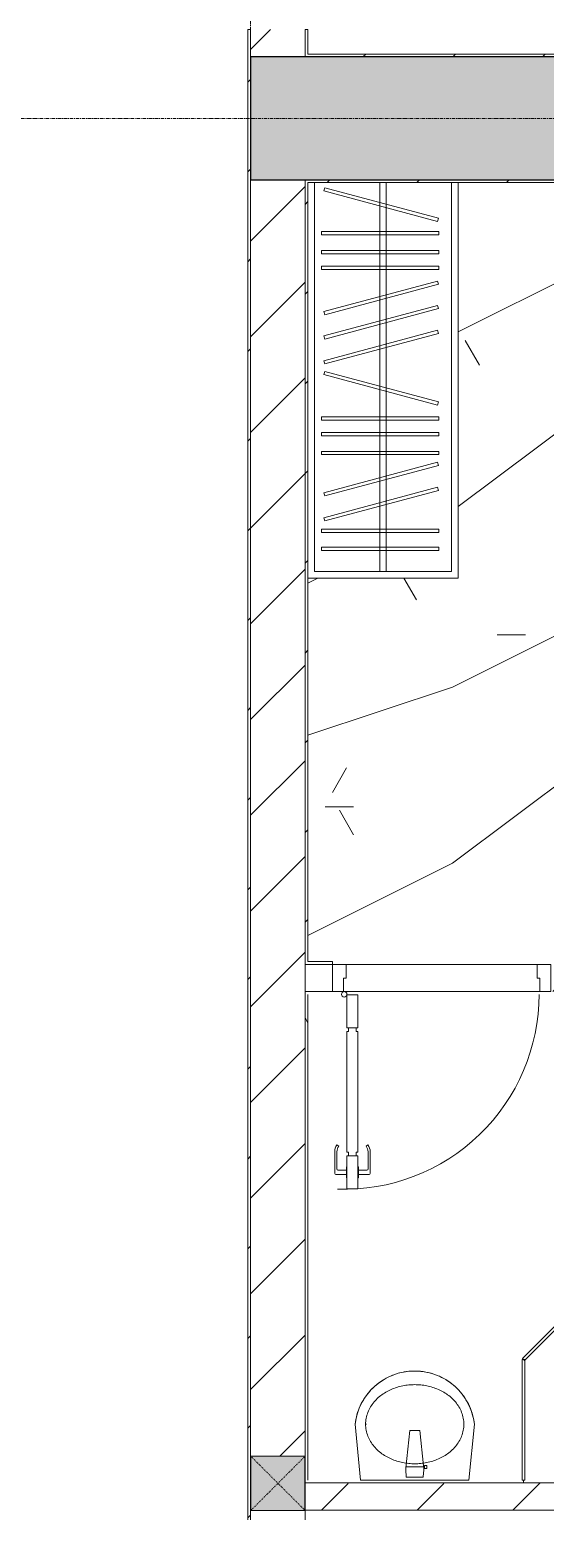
# Model space of a CAD drawing. Header units: millimetres. Extents: x 5121 to 246734, y -48180 to 129206.
# Drawn here: x 43643 to 45533, y 56633 to 62062 of the extents above; entities that cross this region are included whole.
import ezdxf

# ---------------------------------------------------------------- set-up
doc = ezdxf.new("R2010")
doc.units = ezdxf.units.MM
doc.linetypes.add('Dash', pattern=[6, 3, -3])
doc.linetypes.add('Grid Line', pattern=[22.225, 12.7, -3.175, 3.175, -3.175])
for name, color, linetype, lineweight in [('0-1', 7, 'Continuous', 5), ('A-DETL-GENF-1', 50, 'Continuous', 9), ('A-DOOR-1', 253, 'Continuous', 9), ('A-DOOR-2', 50, 'Continuous', 9), ('A-FLOR-1', 50, 'Continuous', 9), ('A-FLOR-PATT-1', 9, 'Continuous', 9), ('A-GLAZ-CURT-1', 253, 'Continuous', 9), ('A-GLAZ-CURT-2', 50, 'Continuous', 9), ('A-WALL', 113, 'Continuous', 9), ('A-WALL-1', 250, 'Continuous', 18), ('A-WALL-2', 50, 'Continuous', 9), ('A-WALL-PATT-1', 9, 'Continuous', 9), ('A-WALL-PATT-2', 50, 'Continuous', 9), ('A-WALL-PATT-3', 111, 'Continuous', 9), ('I-FURN-1', 253, 'Continuous', 9), ('P-SANR-FIXT-1', 253, 'Continuous', 9), ('P-SANR-FIXT-2', 221, 'Continuous', 9), ('S-COLS', 52, 'Continuous', 9), ('S-COLS-1', 7, 'Continuous', 5), ('S-COLS-2', 10, 'Continuous', 25), ('S-COLS-5', 52, 'Continuous', 25), ('S-COLS-6', 52, 'Dash', 9), ('S-COLS-HDLN', 52, 'Dash', 9), ('S-GRID-1', 1, 'Grid Line', 9)]:
    doc.layers.add(name, color=color, linetype=linetype, lineweight=lineweight)
pattern_1 = [(45, (0, 0), (-175.3625, 175.3625), [])]
pattern_2 = [(45, (0, 0), (-164.4023, 164.4023), [])]

# ---------------------------------------------------------------- blocks, each defined once
blk = doc.blocks.new('NCV_TKTC_KET CAU_rvt-1-TKCS_MB TỔNG THỂ TẦNG 1')
at = {"layer": 'S-COLS-1'}
blk.add_hatch(color=256, dxfattribs=at).paths.add_polyline_path([(45752.6, 61511.9), (45752.6, 61961.9), (44452.6, 61961.9), (44452.6, 61511.9), (45212.6, 61511.9)])
at = {"layer": 'S-COLS-2'}
for p, q in [((44452.6, 61961.9), (44452.6, 61511.9)), ((45752.6, 61961.9), (44452.6, 61961.9)), ((44452.6, 61511.9), (45752.6, 61511.9))]:
    blk.add_line(p, q, dxfattribs=at)
blk = doc.blocks.new('DOOR_CW_01 CANH MO-PANEL KINH - DIG_02-800x2200-CỬA NHÔM KÍNH-401063-TKCS_MB TỔNG THỂ TẦNG 1')
at = {"layer": 'A-DETL-GENF-1'}
for p, q in [((-347, -182), (-347, -62)), ((-347, -62), (-307, -62)), ((-307, -62), (-307, -182)), ((-307, -182), (-347, -182)), ((-347, -196), (-341, -196)), ((-347, -638), (-347, -196)), ((-341, -196), (-341, -182)), ((-341, -182), (-313, -182)), ((-313, -182), (-313, -196)), ((-307, -196), (-313, -196)), ((-307, -196), (-307, -638)), ((-392, -637), (-392, -716.5)), ((-384, -699.5), (-384, -637)), ((-383.9, -611.2), (-377.3, -615.8)), ((-347, -638), (-341, -638)), ((-341, -652), (-341, -638)), ((-307, -638), (-313, -638)), ((-313, -638), (-313, -652)), ((-270.1, -611.2), (-276.7, -615.8)), ((-270, -699.5), (-270, -637)), ((-262, -637), (-262, -716.5)), ((-349, -703.5), (-380, -703.5)), ((-349, -692.2), (-349, -731.8)), ((-347, -692.2), (-349, -692.2)), ((-307, -652), (-347, -652)), ((-347, -652), (-347, -772)), ((-347, -692.2), (-347, -731.8)), ((-313, -652), (-341, -652)), ((-307, -772), (-307, -652)), ((-307, -692.2), (-307, -731.8)), ((-307, -692.2), (-305, -692.2)), ((-305, -692.2), (-305, -731.8)), ((-305, -703.5), (-274, -703.5)), ((-349, -720.5), (-388, -720.5)), ((-349, -731.8), (-347, -731.8)), ((-305, -731.8), (-307, -731.8)), ((-305, -720.5), (-266, -720.5)), ((-347, -772), (-307, -772))]:
    blk.add_line(p, q, dxfattribs=at)
blk.add_circle((-357, -60), 10, dxfattribs=at)
for centre, radius, start, end in [((-357, -60), 714, 268, 0), ((-347, -637), 45, 145, 180), ((-347, -637), 37, 145, 180), ((-307, -637), 37, 0, 35), ((-307, -637), 45, 360, 35), ((-380, -699.5), 4, 180, 270), ((-274, -699.5), 4, 270, 0), ((-388, -716.5), 4, 180, 270), ((-266, -716.5), 4, 270, 0)]:
    blk.add_arc(centre, radius, start, end, dxfattribs=at)
at = {"layer": 'A-DOOR-2'}
for p, q in [((-400, -50), (-400, 50)), ((-400, 50), (-350, 50)), ((-350, 50), (-350, 0)), ((350, 0), (350, 50)), ((350, 50), (400, 50)), ((400, 50), (400, -50)), ((-360, -50), (-400, -50)), ((-360, 0), (-360, -50)), ((-350, 0), (-360, 0)), ((-357, -50), (-332, -50)), ((360, 0), (350, 0)), ((360, -50), (360, 0)), ((400, -50), (360, -50))]:
    blk.add_line(p, q, dxfattribs=at)
blk = doc.blocks.new('TU QUAN AO-SUITE ROOM_3 - TU QUAN AO-SUITE ROOM_3-V26-TKCS_MB TỔNG THỂ TẦNG 1')
at = {"layer": 'I-FURN-1'}
for p, q in [((-550, 1500), (0, 1500)), ((-550, 50), (-550, 1500)), ((0, 1500), (-550, 1500)), ((-550, 1500), (-550, 50)), ((-24, 1476), (-526, 1476)), ((-526, 1476), (-526, 600)), ((-526, 1476), (-526, 50)), ((-287, 576), (-287, 1476)), ((-263, 576), (-263, 1476)), ((-24, 50), (-24, 1476)), ((-480.1, 1386.9), (-480.1, 1398.9)), ((-480.1, 1398.9), (-50.1, 1398.9)), ((-480.1, 1386.9), (-480.1, 1398.9)), ((-50.1, 1386.9), (-480.1, 1386.9)), ((-50.1, 1398.9), (-50.1, 1386.9)), ((-480.1, 1320.5), (-480.1, 1332.5)), ((-480.1, 1332.5), (-50.1, 1332.5)), ((-480.1, 1320.5), (-480.1, 1332.5)), ((-50.1, 1320.5), (-480.1, 1320.5)), ((-50.1, 1332.5), (-50.1, 1320.5)), ((-478.3, 1178.1), (-61.3, 1289.9)), ((-58.2, 1278.3), (-475.2, 1166.5)), ((-61.3, 1289.9), (-58.2, 1278.3)), ((-478.3, 1086.9), (-61.3, 1198.6)), ((-61.3, 1198.6), (-58.2, 1187.1)), ((-475.2, 1166.5), (-478.3, 1178.1)), ((-58.2, 1187.1), (-475.2, 1075.3)), ((-475.2, 1075.3), (-478.3, 1086.9)), ((-480.1, 1035.3), (-480.1, 1047.3)), ((-480.1, 1047.3), (-50.1, 1047.3)), ((-480.1, 1035.3), (-480.1, 1047.3)), ((-50.1, 1035.3), (-480.1, 1035.3)), ((-50.1, 1047.3), (-50.1, 1035.3)), ((-480.1, 965.8), (-480.1, 977.8)), ((-480.1, 977.8), (-50.1, 977.8)), ((-480.1, 965.8), (-480.1, 977.8)), ((-50.1, 977.8), (-50.1, 965.8)), ((-50.1, 965.8), (-480.1, 965.8)), ((-480.1, 908.6), (-480.1, 920.6)), ((-480.1, 920.6), (-50.1, 920.6)), ((-480.1, 908.6), (-480.1, 920.6)), ((-50.1, 908.6), (-480.1, 908.6)), ((-50.1, 920.6), (-50.1, 908.6)), ((-475.2, 865.5), (-478.3, 853.9)), ((-478.3, 853.9), (-61.3, 742.1)), ((-58.2, 753.7), (-475.2, 865.5)), ((-478.3, 603.1), (-61.3, 714.9)), ((-61.3, 742.1), (-58.2, 753.7)), ((-61.3, 714.9), (-58.2, 703.3)), ((-58.2, 703.3), (-475.2, 591.5)), ((-526, 50), (-526, 600)), ((-478.3, 511.9), (-61.3, 623.6)), ((-475.2, 591.5), (-478.3, 603.1)), ((-58.2, 612.1), (-475.2, 500.3)), ((-61.3, 623.6), (-58.2, 612.1)), ((-550, 50), (-550, 576)), ((-287, 50), (-287, 576)), ((-263, 50), (-263, 576)), ((-478.3, 423.1), (-61.3, 534.9)), ((-475.2, 500.3), (-478.3, 511.9)), ((-58.2, 523.3), (-475.2, 411.5)), ((-61.3, 534.9), (-58.2, 523.3)), ((-475.2, 411.5), (-478.3, 423.1)), ((-480.1, 368.4), (-480.1, 356.4)), ((-50.1, 368.4), (-480.1, 368.4)), ((-480.1, 356.4), (-50.1, 356.4)), ((-50.1, 356.4), (-50.1, 368.4)), ((-480.1, 311.2), (-480.1, 299.2)), ((-50.1, 311.2), (-480.1, 311.2)), ((-480.1, 299.2), (-50.1, 299.2)), ((-50.1, 299.2), (-50.1, 311.2)), ((-480.1, 241.7), (-480.1, 229.7)), ((-50.1, 241.7), (-480.1, 241.7)), ((-480.1, 229.7), (-50.1, 229.7)), ((-50.1, 229.7), (-50.1, 241.7)), ((-475.2, 192.7), (-478.3, 181.1)), ((-478.3, 181.1), (-61.3, 69.4)), ((-58.2, 80.9), (-475.2, 192.7)), ((-61.3, 69.4), (-58.2, 80.9))]:
    blk.add_line(p, q, dxfattribs=at)
blk = doc.blocks.new('bonruatreo - Chậu rửa-401074-TKCS_MB TỔNG THỂ TẦNG 1')
at = {"layer": 'P-SANR-FIXT-1'}
for p, q in [((198.4, 0), (-198.4, 0)), ((165, 0), (-165, 0)), ((218.6, -205), (198.4, 0)), ((-198.4, 0), (-218.6, -205)), ((176.4, -205), (180.6, -205))]:
    blk.add_line(p, q, dxfattribs=at)
at = {"layer": 'P-SANR-FIXT-1', "flags": 128}
blk.add_lwpolyline([(218.6, -205), (217.4, -213.7), (215.9, -222.4), (214, -231), (211.8, -239.5), (209.3, -247.9), (206.4, -256.2), (203.2, -264.4), (199.6, -272.5), (195.8, -280.4), (191.6, -288.1), (187.1, -295.7), (182.3, -303.1), (177.3, -310.3), (171.9, -317.3), (166.3, -324.1), (160.4, -330.6), (154.2, -336.9), (147.8, -342.9), (141.2, -348.7), (134.3, -354.2), (127.3, -359.4), (120, -364.4), (112.5, -369), (104.9, -373.4), (97.1, -377.4), (89.1, -381.2), (81, -384.6), (72.7, -387.6), (64.4, -390.4), (55.9, -392.8), (47.3, -394.8), (38.7, -396.6), (30, -397.9), (21.3, -399), (12.5, -399.6), (3.7, -400), (-5.1, -399.9), (-13.9, -399.6), (-22.6, -398.8), (-31.4, -397.8), (-40.1, -396.3), (-48.7, -394.5), (-57.2, -392.4), (-65.7, -390), (-74, -387.2), (-82.2, -384.1), (-90.3, -380.6), (-98.3, -376.8), (-106.1, -372.7), (-113.7, -368.3), (-121.1, -363.6), (-128.4, -358.7), (-135.4, -353.4), (-142.2, -347.8), (-148.8, -342), (-155.2, -335.9), (-161.3, -329.6), (-167.2, -323), (-172.8, -316.2), (-178.1, -309.2), (-183.1, -302), (-187.8, -294.6), (-192.2, -287), (-196.4, -279.2), (-200.2, -271.3), (-203.7, -263.2), (-206.8, -255), (-209.7, -246.6), (-212.2, -238.2), (-214.3, -229.7), (-216.1, -221.1), (-217.6, -212.4), (-218.6, -205)], dxfattribs=at)
at = {"layer": 'P-SANR-FIXT-1'}
blk.add_arc((0, -180), 220, 186.525, 353.475, dxfattribs=at)
for points in [[(-180, -205), (-180, -197.6), (-178.6, -182.7), (-172.4, -161.2), (-162.5, -141.1), (-149.4, -123), (-133.8, -107), (-116.1, -93.4), (-96.9, -82.1), (-76.5, -73.2), (-55.2, -66.5), (-33.3, -62.1), (-11.2, -59.9), (11.1, -59.9), (33.3, -62.1), (55.2, -66.5), (76.5, -73.2), (96.9, -82.1), (116.1, -93.4), (133.8, -107.1), (149.5, -123), (162.5, -141.2), (172.4, -161.2), (178.6, -182.7), (180, -197.6), (180, -205)], [(180, -205), (180, -212.4), (178.6, -227.3), (172.4, -248.8), (162.5, -268.8), (149.5, -287), (133.8, -302.9), (116.1, -316.6), (96.9, -327.9), (76.5, -336.8), (55.2, -343.5), (33.3, -347.9), (11.1, -350.1), (-11.2, -350.1), (-33.3, -347.9), (-55.2, -343.5), (-76.5, -336.8), (-96.9, -327.9), (-116.1, -316.6), (-133.8, -303), (-149.4, -287), (-162.5, -268.9), (-172.4, -248.8), (-178.6, -227.3), (-180, -212.4), (-180, -205)]]:
    blk.add_open_spline(points, degree=3, dxfattribs=at)
at = {"layer": 'P-SANR-FIXT-2'}
for p, q in [((-44.7, -42.8), (-35.6, -42.8)), ((-44.7, -54.2), (-44.7, -42.8)), ((-35.6, -54.2), (-44.7, -54.2)), ((-35.6, -42.8), (-35.6, -44.2)), ((-35.6, -44.2), (-33.1, -44.2)), ((-35.6, -44.2), (-35.6, -52.9)), ((-35.6, -52.9), (-35.6, -54.2)), ((-32.2, -52.9), (-35.6, -52.9)), ((-32.2, -52.9), (-33.1, -44.2)), ((-33, -37.3), (-31.4, -12.2)), ((32.7, -48.5), (-32.7, -48.5)), ((-18.5, -182.5), (-32.2, -52.9)), ((-30.2, -11), (30.2, -11)), ((33, -45.4), (18.5, -182.5)), ((31.4, -12.2), (33, -37.3)), ((18.5, -182.5), (-18.5, -182.5))]:
    blk.add_line(p, q, dxfattribs=at)
for centre, radius, start, end in [((5.5, -41.4), 38.7, 173.966, 184.1457), ((-30.1, -12.3), 1.3, 91.2278, 176.4003), ((30.1, -12.3), 1.3, 3.5997, 88.7722), ((-5.5, -41.4), 38.7, 353.966, 6.034)]:
    blk.add_arc(centre, radius, start, end, dxfattribs=at)
blk = doc.blocks.new('System Panel - Glazed-920925-TKCS_MB TỔNG THỂ TẦNG 1')
at = {"layer": 'A-GLAZ-CURT-2'}
for p, q in [((221.3, 5), (-221.3, 5)), ((-221.3, 5), (-221.3, -5)), ((221.3, -5), (221.3, 5)), ((-221.3, -5), (221.3, -5))]:
    blk.add_line(p, q, dxfattribs=at)
blk = doc.blocks.new('System Panel - Glazed-580250-TKCS_MB TỔNG THỂ TẦNG 1')
at = {"layer": 'A-GLAZ-CURT-2'}
for p, q in [((350.6, 5), (-350.6, 5)), ((-350.6, 5), (-350.6, -5)), ((350.6, -5), (350.6, 5)), ((-350.6, -5), (350.6, -5))]:
    blk.add_line(p, q, dxfattribs=at)
blk = doc.blocks.new('NCV_TKTC_TANG 1_rvt-1-TKCS_MB TỔNG THỂ TẦNG 1')
at = {"layer": 'A-FLOR-PATT-1'}
h = blk.add_hatch(dxfattribs=at)
h.set_pattern_fill('FP_5', color=256, style=0, pattern_type=2)
h.set_pattern_definition([(0, (0, 0), (2519.68, 629.92), [103.937, -1785.823, 103.937, -1785.823, -10078.72]), (0, (0, 0), (2519.68, 629.92), [-3779.52, 103.937, -3675.583, 103.937, -1785.823, -4409.44]), (0, (0, 0), (2519.68, 629.92), [-9448.8, 103.937, -1155.903, 103.937, -3045.663]), (120, (944.9, 314.96), (-1805.3667, 1867.147), [103.937, -1785.823, 103.937, -11864.543]), (120, (944.9, 314.96), (-1805.3667, 1867.147), [-1993.697, -1785.823, 103.937, -3675.583, -6299.2]), (120, (944.9, 314.96), (-1805.3667, 1867.147), [-7559.04, 103.937, -1785.823, 103.937, -4305.503]), (120, (944.9, 314.96), (-1805.3667, 1867.147), [-9552.737, -1155.903, 103.937, -3045.663]), (240, (1259.84, 1574.8), (-714.3133, -2497.067), [103.937, -1785.823, 103.937, -11864.543]), (240, (1259.84, 1574.8), (-714.3133, -2497.067), [-1993.697, -1785.823, 103.937, -3675.583, -6299.2]), (240, (1259.84, 1574.8), (-714.3133, -2497.067), [-7559.04, 103.937, -1785.823, 103.937, -4305.503]), (240, (1259.84, 1574.8), (-714.3133, -2497.067), [-9552.737, -1155.903, 103.937, -3045.663])])
h.paths.add_polyline_path([(44752.6, 58636.9), (45552.6, 58636.9), (45552.6, 58646.9), (49052.6, 58646.9), (49052.6, 61626.9), (48312.4, 61626.9), (48312.4, 61176.6), (47862.4, 61176.6), (47860.7, 59675.3), (47854.6, 59649.6), (47847.5, 59632.5), (47829.8, 59609.5), (47806.8, 59591.8), (47780, 59580.7), (47751.3, 59576.9), (46323.8, 59576.9), (46295.1, 59580.7), (46268.3, 59591.8), (46245.3, 59609.5), (46227.6, 59632.5), (46216.5, 59659.3), (46212.7, 59688), (46212.7, 61176.6), (45762.7, 61176.6), (45762.6, 61501.9), (45212.6, 61501.9), (45212.6, 60051.9), (44662.6, 60051.9), (44662.6, 58646.9), (44752.6, 58646.9)])
h = blk.add_hatch(dxfattribs=at)
h.set_pattern_fill('FP_4', color=256, style=0, pattern_type=2)
h.set_pattern_definition([(216.87, (516.46, 1291.15), (3873.4454, 2582.3069), [645.575, -5810.175]), (206.565, (1291.15, 903.8), (-1291.1515, -1291.1492), [1443.55, -1443.55]), (198.435, (1291.15, 258.23), (-2582.2983, -1291.1527), [816.596, -3266.38])])
h.paths.add_polyline_path([(44752.6, 58636.9), (45552.6, 58636.9), (45552.6, 58646.9), (49052.6, 58646.9), (49052.6, 61626.9), (48312.4, 61626.9), (48312.4, 61176.6), (47862.4, 61176.6), (47860.7, 59675.3), (47854.6, 59649.6), (47847.5, 59632.5), (47829.8, 59609.5), (47806.8, 59591.8), (47780, 59580.7), (47751.3, 59576.9), (46323.8, 59576.9), (46295.1, 59580.7), (46268.3, 59591.8), (46245.3, 59609.5), (46227.6, 59632.5), (46216.5, 59659.3), (46212.7, 59688), (46212.7, 61176.6), (45762.7, 61176.6), (45762.6, 61501.9), (45212.6, 61501.9), (45212.6, 60051.9), (44662.6, 60051.9), (44662.6, 58646.9), (44752.6, 58646.9)])
at = {"layer": 'A-WALL-PATT-1'}
h = blk.add_hatch(dxfattribs=at)
h.set_pattern_fill('FP_2', color=256, style=0, pattern_type=2)
h.set_pattern_definition(pattern_1)
h.paths.add_polyline_path([(44717.7, 58536.9), (44752.6, 58536.9), (44752.6, 58636.9), (44652.6, 58634.9), (44652.6, 58536.9)])
h.paths.add_polyline_path([(46652.6, 58536.9), (46652.6, 58636.9), (45552.6, 58634.9), (45552.6, 58536.9), (45950, 58536.9)])
h = blk.add_hatch(dxfattribs=at)
h.set_pattern_fill('FP_11', color=256, style=0, pattern_type=2)
h.set_pattern_definition([(0, (0, 0), (1259.84, 314.96), [103.937, -840.943, 103.937, -840.943, -5039.36]), (0, (0, 0), (1259.84, 314.96), [-1889.76, 103.937, -1785.823, 103.937, -840.943, -2204.72]), (0, (0, 0), (1259.84, 314.96), [-4724.4, 103.937, -525.983, 103.937, -1470.863]), (120, (472.44, 157.48), (-902.6834, 933.5734), [103.937, -840.943, 103.937, -5880.303]), (120, (472.44, 157.48), (-902.6834, 933.5734), [-1048.817, -840.943, 103.937, -1785.823, -3149.6]), (120, (472.44, 157.48), (-902.6834, 933.5734), [-3779.52, 103.937, -840.943, 103.937, -2100.783]), (120, (472.44, 157.48), (-902.6834, 933.5734), [-4828.337, -525.983, 103.937, -1470.863]), (240, (629.92, 787.4), (-357.1566, -1248.5334), [103.937, -840.943, 103.937, -5880.303]), (240, (629.92, 787.4), (-357.1566, -1248.5334), [-1048.817, -840.943, 103.937, -1785.823, -3149.6]), (240, (629.92, 787.4), (-357.1566, -1248.5334), [-3779.52, 103.937, -840.943, 103.937, -2100.783]), (240, (629.92, 787.4), (-357.1566, -1248.5334), [-4828.337, -525.983, 103.937, -1470.863])])
h.paths.add_polyline_path([(44657.9, 56736.9), (44662.6, 56739.3), (44662.6, 58526.9), (44652.6, 58526.9), (44652.6, 56736.9)])
h = blk.add_hatch(dxfattribs=at)
h.set_pattern_fill('FP_2', color=256, style=0, pattern_type=2)
h.set_pattern_definition(pattern_1)
h.paths.add_polyline_path([(48852.6, 56636.9), (49052.6, 56636.9), (49052.6, 56736.9), (46752.6, 56736.9), (46752.6, 56636.9), (48335.8, 56636.9)])
h.paths.add_polyline_path([(46652.6, 56636.9), (46652.6, 56736.9), (44652.6, 56734.3), (44652.6, 56636.9), (46483.7, 56636.9)])
at = {"layer": 'A-WALL-PATT-2'}
h = blk.add_hatch(dxfattribs=at)
h.set_pattern_fill('FP_10', color=256, style=0, pattern_type=2)
h.set_pattern_definition(pattern_2)
h.paths.add_polyline_path([(44662.6, 61961.9), (44662.6, 62061.9), (44652.6, 62061.9), (44652.6, 61961.9)])
h.paths.add_polyline_path([(44662.6, 63151.9), (44662.6, 64836.9), (44652.6, 64834.3), (44652.6, 63151.9)])
h = blk.add_hatch(dxfattribs=at)
h.set_pattern_fill('FP_10', color=256, style=0, pattern_type=2)
h.set_pattern_definition(pattern_2)
h.paths.add_polyline_path([(44662.6, 61961.9), (45762.6, 61961.9), (45762.6, 61971.9), (44662.6, 61971.9)])
h = blk.add_hatch(dxfattribs=at)
h.set_pattern_fill('FP_10', color=256, style=0, pattern_type=2)
h.set_pattern_definition(pattern_2)
h.paths.add_polyline_path([(44662.6, 58646.9), (44662.6, 61511.9), (44652.6, 61511.9), (44652.6, 58646.9), (44656.4, 58646.9)])
h = blk.add_hatch(dxfattribs=at)
h.set_pattern_fill('FP_10', color=256, style=0, pattern_type=2)
h.set_pattern_definition(pattern_2)
h.paths.add_polyline_path([(45748.7, 61501.9), (45752.6, 61501.9), (45752.6, 61511.9), (44662.6, 61511.9), (44662.6, 61501.9), (45488.6, 61501.9)])
h = blk.add_hatch(dxfattribs=at)
h.set_pattern_fill('FP_10', color=256, style=0, pattern_type=2)
h.set_pattern_definition(pattern_2)
h.paths.add_polyline_path([(46652.6, 58636.9), (49052.6, 58636.9), (49052.6, 58646.9), (45552.6, 58646.9), (45552.6, 58636.9), (45866.4, 58636.9)])
h.paths.add_polyline_path([(44652.6, 58636.9), (44752.6, 58636.9), (44752.6, 58646.9), (44652.6, 58646.9)])
h = blk.add_hatch(dxfattribs=at)
h.set_pattern_fill('FP_10', color=256, style=0, pattern_type=2)
h.set_pattern_definition(pattern_2)
h.paths.add_polyline_path([(44662.6, 53711.9), (44662.6, 53861.9), (44652.6, 53861.9), (44652.6, 53711.9)])
h.paths.add_polyline_path([(44652.6, 54951.9), (44662.6, 54951.9), (44662.6, 56636.9), (44652.6, 56634.3), (44652.6, 55756.8)])
at = {"layer": 'A-FLOR-1'}
for p, q in [((44802.6, 58636.9), (45502.6, 58636.9)), ((45502.6, 58636.9), (44802.6, 58636.9)), ((44792.6, 58536.9), (45512.6, 58536.9)), ((45452.6, 56736.9), (45452.6, 56746.9))]:
    blk.add_line(p, q, dxfattribs=at)
at = {"layer": 'A-WALL-1'}
for p, q in [((44662.6, 62061.9), (44652.6, 62061.9)), ((44652.6, 62061.9), (44652.6, 61961.9)), ((44662.6, 61971.9), (44662.6, 62061.9)), ((44652.6, 61961.9), (44662.6, 61961.9)), ((45762.6, 61971.9), (44662.6, 61971.9)), ((44662.6, 61961.9), (45752.6, 61961.9)), ((44662.6, 61511.9), (44652.6, 61511.9)), ((44652.6, 61511.9), (44652.6, 58646.9)), ((45752.6, 61511.9), (44662.6, 61511.9)), ((44662.6, 58646.9), (44662.6, 61501.9)), ((44662.6, 61501.9), (45752.6, 61501.9)), ((44652.6, 58646.9), (44652.6, 58636.9)), ((44652.6, 58636.9), (44652.6, 58536.9)), ((44752.6, 58646.9), (44662.6, 58646.9)), ((44752.6, 58636.9), (44752.6, 58646.9)), ((44652.6, 58526.9), (44652.6, 56736.9)), ((44662.6, 56746.9), (44662.6, 58526.9)), ((46652.6, 56736.9), (44652.6, 56736.9)), ((44652.6, 56736.9), (44652.6, 56636.9)), ((44652.6, 56736.9), (44662.6, 56736.9)), ((44652.6, 56636.9), (46652.6, 56636.9)), ((44662.6, 56636.9), (44652.6, 56636.9)), ((44652.6, 56636.9), (44652.6, 54951.9))]:
    blk.add_line(p, q, dxfattribs=at)
at = {"layer": 'A-WALL-2'}
for p, q in [((44752.6, 58636.9), (44652.6, 58636.9)), ((44652.6, 58636.9), (44752.6, 58636.9)), ((44802.6, 58636.9), (45502.6, 58636.9)), ((44652.6, 58536.9), (44752.6, 58536.9))]:
    blk.add_line(p, q, dxfattribs=at)
at = {"layer": 'A-DOOR-1'}
blk.add_blockref('DOOR_CW_01 CANH MO-PANEL KINH - DIG_02-800x2200-CỬA NHÔM KÍNH-401063-TKCS_MB TỔNG THỂ TẦNG 1', (45152.6, 58586.9), dxfattribs=at)
at = {"layer": 'A-GLAZ-CURT-1'}
for name, p, rotation in [('System Panel - Glazed-580250-TKCS_MB TỔNG THỂ TẦNG 1', (45700.5, 57437.4), 45.00000000000011), ('System Panel - Glazed-920925-TKCS_MB TỔNG THỂ TẦNG 1', (45452.6, 56968.2), 90.00000000000011)]:
    blk.add_blockref(name, p, dxfattribs=dict(at, rotation=rotation))
at = {"layer": 'I-FURN-1', "rotation": 180}
blk.add_blockref('TU QUAN AO-SUITE ROOM_3 - TU QUAN AO-SUITE ROOM_3-V26-TKCS_MB TỔNG THỂ TẦNG 1', (44662.6, 61551.9), dxfattribs=at)
at = {"layer": 'P-SANR-FIXT-1', "rotation": 180}
blk.add_blockref('bonruatreo - Chậu rửa-401074-TKCS_MB TỔNG THỂ TẦNG 1', (45053.9, 56746.9), dxfattribs=at)
blk = doc.blocks.new('G1_SOF - BO TRU - 200x200-3050151-TKCS_MB TỔNG THỂ TẦNG 1')
at = {"layer": 'S-COLS-HDLN'}
for p, q in [((-100, 100), (100, -100)), ((100, 100), (-100, -100))]:
    blk.add_line(p, q, dxfattribs=at)

msp = doc.modelspace()

# ---------------------------------------------------------------- hatches: boundary and pattern name
at = {"layer": 'A-WALL-PATT-3'}
h = msp.add_hatch(dxfattribs=at)
h.set_pattern_fill('FP_43', color=256, style=0, pattern_type=2)
h.set_pattern_definition(pattern_2)
h.paths.add_polyline_path([(44442.6, 49151.9), (44452.6, 49151.9), (44452.6, 51761.9), (44442.6, 51761.9), (44442.6, 49161.9)])
h.paths.add_polyline_path([(44452.6, 52751.9), (44452.6, 53861.9), (44442.6, 53861.9), (44442.6, 52751.9), (44452.6, 52751.9)])
h.paths.add_polyline_path([(44452.6, 54951.9), (44452.6, 62061.9), (44442.6, 62061.9), (44442.6, 54951.9)])
h.paths.add_polyline_path([(44452.6, 63151.9), (44452.6, 70111.9), (44442.6, 70111.6), (44442.6, 63151.9)])
h = msp.add_hatch(dxfattribs=at)
h.set_pattern_fill('FP_1', color=256, style=0, pattern_type=2)
h.set_pattern_definition(pattern_1)
h.paths.add_polyline_path([(44612.6, 61961.9), (44652.6, 61961.9), (44652.6, 62061.9), (44452.6, 62061.9), (44452.6, 61961.9)])
h.paths.add_polyline_path([(44452.6, 63151.9), (44652.6, 63151.9), (44652.6, 64835.3), (44452.6, 64835.3), (44452.6, 63151.9)])
h.paths.add_polyline_path([(44452.6, 65035.3), (44652.6, 65035.3), (44652.6, 69761.9), (44452.6, 69761.9), (44452.6, 65035.3)])
h = msp.add_hatch(dxfattribs=at)
h.set_pattern_fill('FP_1', color=256, style=0, pattern_type=2)
h.set_pattern_definition(pattern_1)
h.paths.add_polyline_path([(44631.7, 53711.9), (44652.6, 53711.9), (44652.6, 53861.9), (44452.6, 53861.9), (44452.6, 53711.9)])
h.paths.add_polyline_path([(44452.6, 54951.9), (44652.6, 54951.9), (44652.6, 56635.3), (44452.6, 56635.3), (44452.6, 54951.9)])
h.paths.add_polyline_path([(44652.6, 56835.3), (44652.6, 61511.9), (44452.6, 61511.9), (44452.6, 56835.3), (44631.7, 56835.3)])
at = {"layer": 'S-COLS-1'}
msp.add_hatch(color=256, dxfattribs=at).paths.add_polyline_path([(44652.6, 56635.3), (44652.6, 56835.3), (44452.6, 56835.3), (44454.7, 56635.3), (44652.6, 56635.3)])

# ---------------------------------------------------------------- linework, layer by layer
at = {"layer": 'A-WALL'}
for p, q in [((44452.6, 62061.9), (44452.6, 61961.9)), ((44452.6, 61961.9), (44452.6, 62061.9)), ((44452.6, 61511.9), (44452.6, 56835.3)), ((44452.6, 56835.3), (44452.6, 61511.9)), ((44452.6, 56835.3), (44652.6, 56835.3)), ((44652.6, 56635.3), (44452.6, 56635.3)), ((44452.6, 56635.3), (44452.6, 54951.9)), ((44452.6, 54951.9), (44452.6, 56635.3))]:
    msp.add_line(p, q, dxfattribs=at)
at = {"layer": 'A-WALL-1'}
for p, q in [((44442.6, 62061.9), (44442.6, 54951.9)), ((44452.6, 62061.9), (44442.6, 62061.9)), ((44652.6, 61961.9), (44652.6, 62061.9)), ((44452.6, 61961.9), (44652.6, 61961.9)), ((44452.6, 61511.9), (44452.6, 61961.9)), ((44652.6, 61511.9), (44452.6, 61511.9)), ((44652.6, 56835.3), (44652.6, 61511.9)), ((44452.6, 56635.3), (44452.6, 56835.3)), ((44652.6, 54951.9), (44652.6, 56635.3))]:
    msp.add_line(p, q, dxfattribs=at)
at = {"layer": 'S-COLS'}
for p, q in [((44652.6, 56835.3), (44452.6, 56835.3)), ((44452.6, 56635.3), (44652.6, 56635.3))]:
    msp.add_line(p, q, dxfattribs=at)
at = {"layer": 'S-COLS-5'}
for p, q in [((44452.6, 56835.3), (44452.6, 56635.3)), ((44652.6, 56635.3), (44652.6, 56835.3))]:
    msp.add_line(p, q, dxfattribs=at)
at = {"layer": 'S-GRID-1'}
for p, q in [((44452.6, 23210.6), (44452.6, 78232.7)), ((129301.8, 61736.9), (31601.8, 61736.9))]:
    msp.add_line(p, q, dxfattribs=at)

# ---------------------------------------------------------------- block references
at = {"layer": '0-1'}
for name in ['NCV_TKTC_KET CAU_rvt-1-TKCS_MB TỔNG THỂ TẦNG 1', 'NCV_TKTC_TANG 1_rvt-1-TKCS_MB TỔNG THỂ TẦNG 1']:
    msp.add_blockref(name, (0, 0), dxfattribs=at)
at = {"layer": 'S-COLS-6'}
msp.add_blockref('G1_SOF - BO TRU - 200x200-3050151-TKCS_MB TỔNG THỂ TẦNG 1', (44552.6, 56735.3), dxfattribs=at)

doc.saveas('drawing.dxf')
